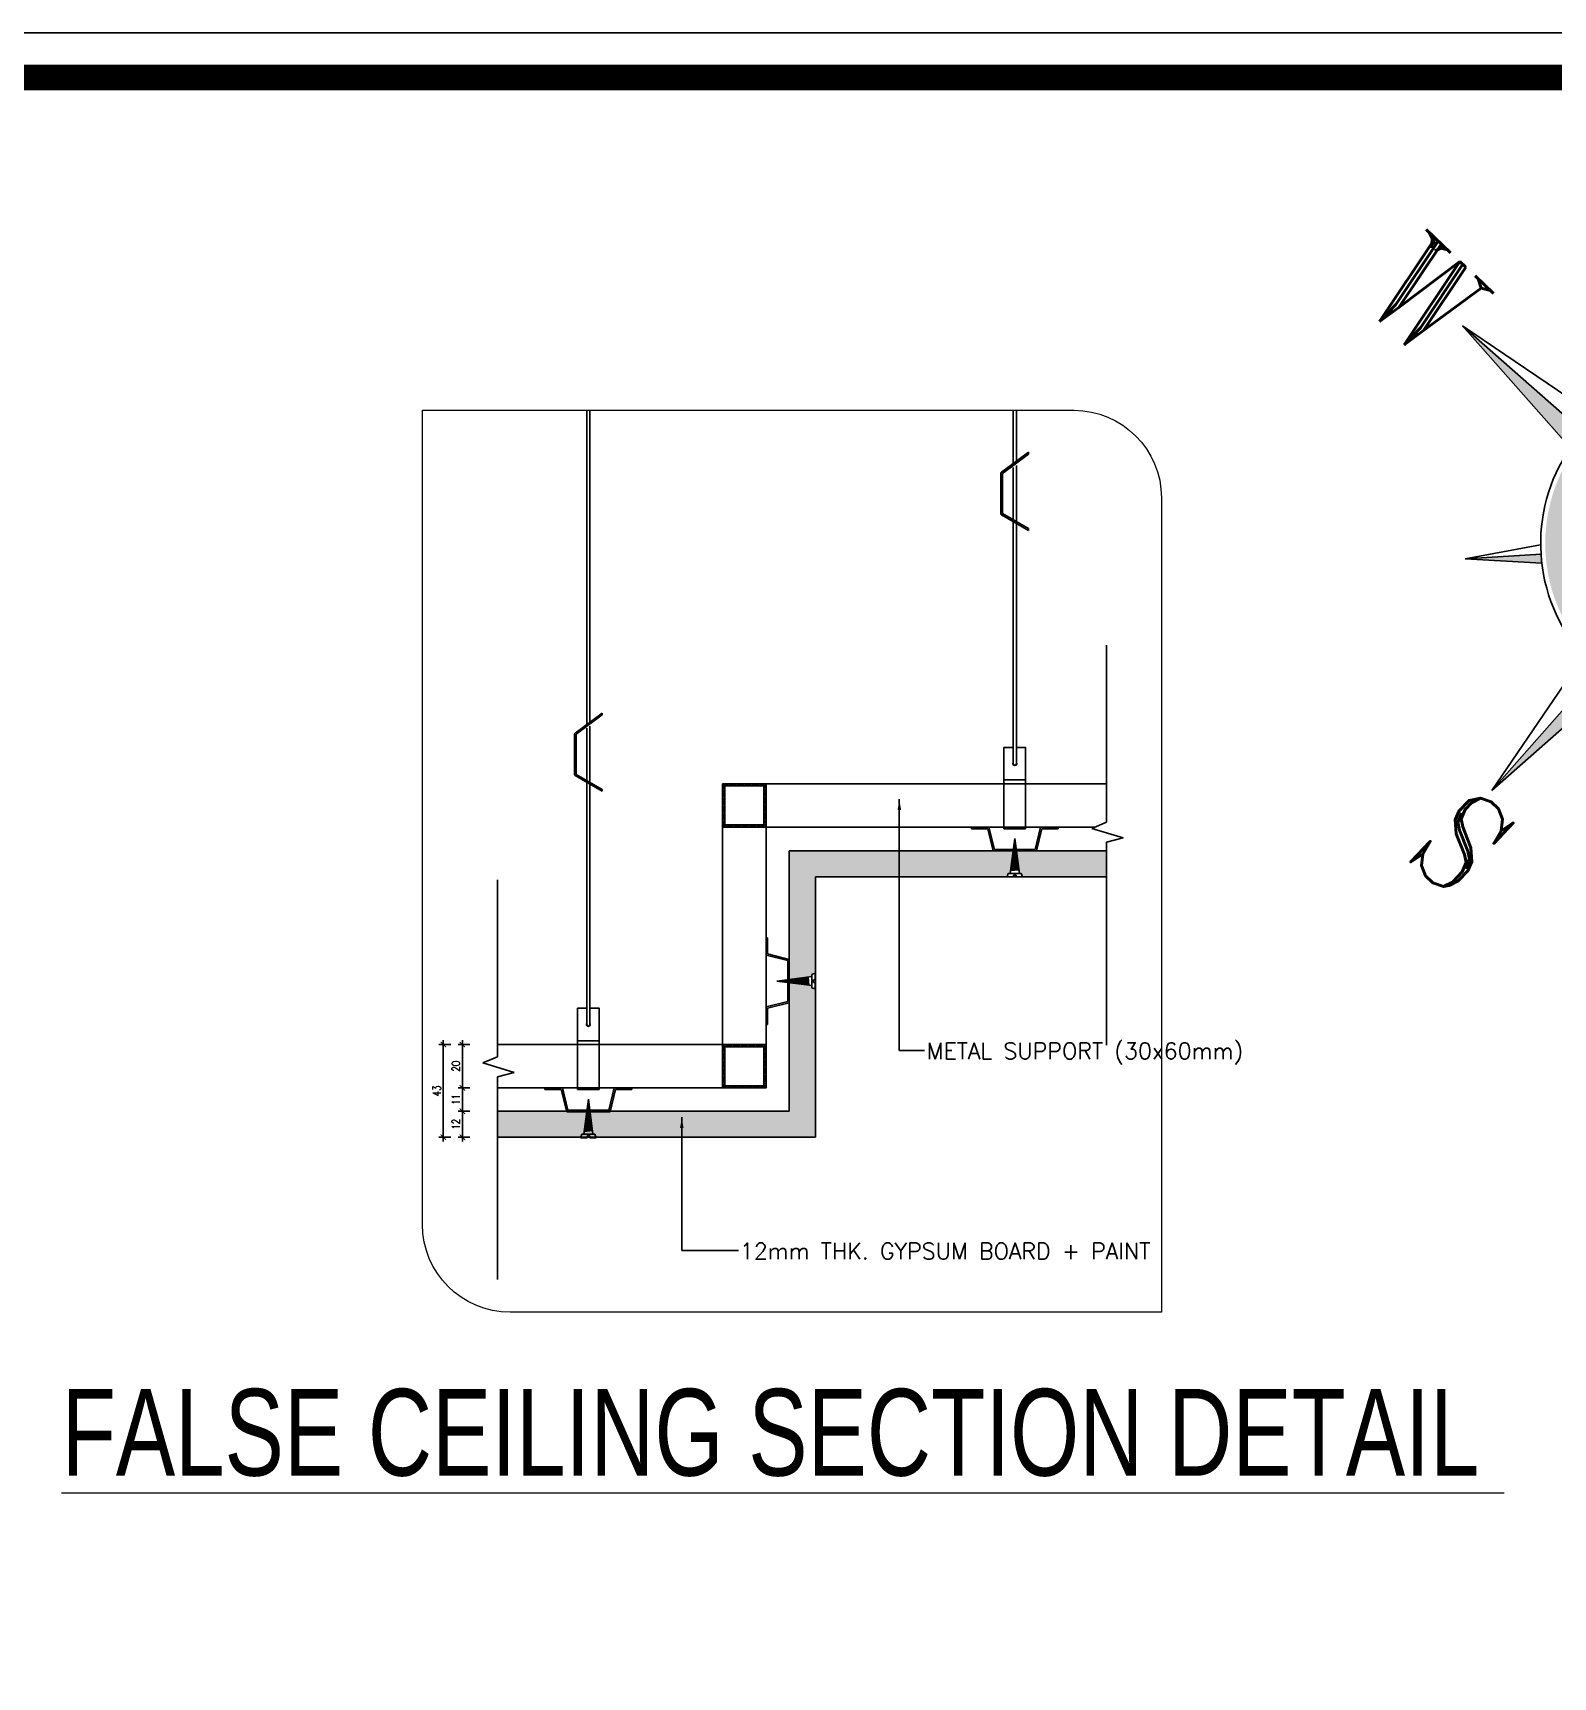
# Model space of a CAD drawing. Header units: centimetres. Extents: x 7997 to 116674, y 1017 to 13844.
# Drawn here: x 105976 to 106677, y 10014 to 10772 of the extents above; entities that cross this region are included whole.
import ezdxf
from ezdxf.enums import TextEntityAlignment as Align

# ---------------------------------------------------------------- set-up
doc = ezdxf.new("R2010")
doc.units = ezdxf.units.CM
doc.header["$LTSCALE"] = 200
doc.header["$PDMODE"] = 2
doc.linetypes.add('HIDDEN', pattern=[0.375, 0.25, -0.125])
for name, color, linetype in [("'DIM", 7, 'Continuous'), ('8', 8, 'Continuous'), ('DIM', 11, 'Continuous'), ('DIM DETAIL', 3, 'Continuous'), ('LOGO', 6, 'Continuous'), ('RC', 11, 'Continuous'), ('RC-INFO', 4, 'Continuous')]:
    doc.layers.add(name, color=color, linetype=linetype)
for name, color, linetype, lineweight in [('HA', 251, 'Continuous', 0), ('HAT', 8, 'Continuous', 9), ('HATCH', 8, 'Continuous', 5), ('TEXT', 6, 'Continuous', 18)]:
    doc.layers.add(name, color=color, linetype=linetype, lineweight=lineweight)
doc.styles.add('DIM', font='simplex.shx', dxfattribs={"width": 0.8})
doc.styles.add('ROMANT', font='romant.shx', dxfattribs={"width": 0.8, "height": 0.6})
doc.styles.add('style8', font='swisscl.ttf', dxfattribs={"width": 0.8})
doc.dimstyles.new('fdc2001', dxfattribs={"dimscale": 10, "dimtxt": 2, "dimasz": 2.5, "dimexe": 0.1, "dimexo": 0.2, "dimgap": 0.6, "dimtad": 2, "dimdec": 1, "dimdsep": 46, "dimtxsty": 'DIM', "dimblk": 'DOTSMALL', "dimcen": 0.05, "dimclrd": 8, "dimclre": 8, "dimclrt": 256, "dimadec": 0, "dimazin": 0, "dimtfac": 1, "dimtdec": 1, "dimtofl": 0, "dimtmove": 2, "dimatfit": 3, "dimfxl": 0, "dimtolj": 1, "dimtzin": 0, "dimarcsym": 0})

# ---------------------------------------------------------------- blocks, each defined once
blk = doc.blocks.new('screw')
at = {"color": 0}
for p, q in [((2.7, 16.4), (-0.1, -5.1)), ((3.4, 11.1), (2, 11.2)), ((3.5, 10.5), (2, 10.6)), ((3.3, 11.7), (2.1, 11.8)), ((3.2, 12.3), (2.2, 12.4)), ((3.1, 13.5), (2.3, 13.6)), ((3.2, 12.9), (2.3, 13)), ((3, 14.1), (2.4, 14.2)), ((2.7, 16.4), (5.5, -5.1)), ((4.8, 0.2), (0.6, 0.6)), ((4.9, -0.4), (0.6, 0)), ((4.7, 0.8), (0.7, 1.2)), ((4.7, 1.4), (0.8, 1.8)), ((4.6, 2), (0.9, 2.4)), ((4.4, 3.2), (1, 3.6)), ((4.5, 2.6), (1, 3)), ((4.3, 3.9), (1.1, 4.2)), ((4.3, 4.5), (1.2, 4.7)), ((4.1, 5.7), (1.3, 5.9)), ((4.2, 5.1), (1.3, 5.3)), ((4, 6.3), (1.4, 6.5)), ((3.9, 6.9), (1.5, 7.1)), ((3.8, 8.1), (1.6, 8.3)), ((3.9, 7.5), (1.6, 7.7)), ((3.7, 8.7), (1.7, 8.9)), ((3.6, 9.3), (1.8, 9.5)), ((3.6, 9.9), (1.9, 10.1)), ((-1.3, -5.1), (-2.1, -7.3)), ((1.9, -7.3), (-2.1, -7.3)), ((-1.3, -5.1), (6.8, -5.1)), ((5.3, -3.4), (0.2, -2.9)), ((5.1, -2.2), (0.3, -1.7)), ((5.2, -2.8), (0.3, -2.3)), ((5, -1.6), (0.4, -1.1)), ((5, -1), (0.5, -0.6)), ((1.9, -6.2), (1.9, -7.3)), ((3.5, -6.2), (1.9, -6.2)), ((3.5, -6.2), (3.5, -7.3)), ((7.5, -7.3), (3.5, -7.3)), ((6.8, -5.1), (7.5, -7.3))]:
    blk.add_line(p, q, dxfattribs=at)
blk = doc.blocks.new('_ArchTick')
at = {"color": 0, "linetype": 'ByBlock', "const_width": 0.15}
blk.add_lwpolyline([(-0.5, -0.5), (0.5, 0.5)], dxfattribs=at)
blk = doc.blocks.new('*D553')
at = {"layer": 'Defpoints', "color": 0, "transparency": 16777216}
for p in [(106174.27, 10274.79), (106181.79, 10274.79), (106181.79, 10262.79)]:
    blk.add_point(p, dxfattribs=at)
at = {"layer": 'DIM', "color": 8, "lineweight": -2, "transparency": 16777216}
for p, q in [((106174.27, 10260.79), (106174.27, 10276.79)), ((106177.77, 10274.79), (106172.27, 10274.79)), ((106177.77, 10262.79), (106172.27, 10262.79))]:
    blk.add_line(p, q, dxfattribs=at)
at = {"layer": 'DIM', "color": 8, "lineweight": -2, "transparency": 16777216, "xscale": 2.5, "yscale": 2.5, "zscale": 2.5}
for p, rotation in [((106174.27, 10274.79), 90), ((106174.27, 10262.79), 270)]:
    blk.add_blockref('_ArchTick', p, dxfattribs=dict(at, rotation=rotation))
at = {"layer": 'DIM', "transparency": 16777216, "insert": (106171.27, 10268.79), "char_height": 3.6, "attachment_point": 5, "rotation": 90, "style": 'DIM'}
blk.add_mtext('\\A1;12', dxfattribs=at)
blk = doc.blocks.new('*D554')
at = {"layer": 'Defpoints', "color": 0, "transparency": 16777216}
for p in [(106181.79, 10285.54), (106174.27, 10274.79), (106181.79, 10274.79)]:
    blk.add_point(p, dxfattribs=at)
at = {"layer": 'DIM', "color": 8, "lineweight": -2, "transparency": 16777216}
for p, q in [((106177.77, 10285.54), (106172.27, 10285.54)), ((106174.27, 10287.54), (106174.27, 10272.79)), ((106177.77, 10274.79), (106172.27, 10274.79))]:
    blk.add_line(p, q, dxfattribs=at)
at = {"layer": 'DIM', "color": 8, "lineweight": -2, "transparency": 16777216, "xscale": 2.5, "yscale": 2.5, "zscale": 2.5}
for p, rotation in [((106174.27, 10285.54), 90), ((106174.27, 10274.79), 270)]:
    blk.add_blockref('_ArchTick', p, dxfattribs=dict(at, rotation=rotation))
at = {"layer": 'DIM', "transparency": 16777216, "insert": (106171.27, 10280.17), "char_height": 3.6, "attachment_point": 5, "rotation": 90, "style": 'DIM'}
blk.add_mtext('\\A1;11', dxfattribs=at)
blk = doc.blocks.new('*D555')
at = {"layer": 'Defpoints', "color": 0, "transparency": 16777216}
for p in [(106174.27, 10305.54), (106181.79, 10305.54), (106181.79, 10285.54)]:
    blk.add_point(p, dxfattribs=at)
at = {"layer": 'DIM', "color": 8, "lineweight": -2, "transparency": 16777216}
for p, q in [((106177.77, 10305.54), (106172.27, 10305.54)), ((106174.27, 10283.54), (106174.27, 10307.54)), ((106177.77, 10285.54), (106172.27, 10285.54))]:
    blk.add_line(p, q, dxfattribs=at)
at = {"layer": 'DIM', "color": 8, "lineweight": -2, "transparency": 16777216, "xscale": 2.5, "yscale": 2.5, "zscale": 2.5}
for p, rotation in [((106174.27, 10305.54), 90), ((106174.27, 10285.54), 270)]:
    blk.add_blockref('_ArchTick', p, dxfattribs=dict(at, rotation=rotation))
at = {"layer": 'DIM', "transparency": 16777216, "insert": (106171.27, 10295.54), "char_height": 3.6, "attachment_point": 5, "rotation": 90, "style": 'DIM'}
blk.add_mtext('\\A1;20', dxfattribs=at)
blk = doc.blocks.new('*D556')
at = {"layer": 'Defpoints', "color": 0, "transparency": 16777216}
for p in [(106181.79, 10305.54), (106165.47, 10262.79), (106181.79, 10262.79)]:
    blk.add_point(p, dxfattribs=at)
at = {"layer": 'DIM', "color": 8, "lineweight": -2, "transparency": 16777216}
for p, q in [((106168.97, 10305.54), (106163.47, 10305.54)), ((106165.47, 10307.54), (106165.47, 10260.79)), ((106168.97, 10262.79), (106163.47, 10262.79))]:
    blk.add_line(p, q, dxfattribs=at)
at = {"layer": 'DIM', "color": 8, "lineweight": -2, "transparency": 16777216, "xscale": 2.5, "yscale": 2.5, "zscale": 2.5}
for p, rotation in [((106165.47, 10305.54), 90), ((106165.47, 10262.79), 270)]:
    blk.add_blockref('_ArchTick', p, dxfattribs=dict(at, rotation=rotation))
at = {"layer": 'DIM', "transparency": 16777216, "insert": (106162.47, 10284.17), "char_height": 3.6, "attachment_point": 5, "rotation": 90, "style": 'DIM'}
blk.add_mtext('\\A1;43', dxfattribs=at)
blk = doc.blocks.new('*X5')
at = {"color": 0}
for p, q in [((24058.5625, 3111.5), (24058.5625, 3111.5)), ((24114.125, 3111.5), (24114.125, 3111.5)), ((24169.6875, 3111.5), (24169.6875, 3111.5)), ((24225.25, 3111.5), (24225.25, 3111.5)), ((24280.8125, 3111.5), (24280.8125, 3111.5)), ((24336.375, 3111.5), (24336.375, 3111.5)), ((24030.78125, 3055.9375), (24030.78125, 3055.9375)), ((24058.5625, 3000.375), (24058.5625, 3000.375)), ((24086.34375, 3055.9375), (24086.34375, 3055.9375)), ((24114.125, 3000.375), (24114.125, 3000.375)), ((24141.90625, 3055.9375), (24141.90625, 3055.9375)), ((24169.6875, 3000.375), (24169.6875, 3000.375)), ((24197.46875, 3055.9375), (24197.46875, 3055.9375)), ((24225.25, 3000.375), (24225.25, 3000.375)), ((24253.03125, 3055.9375), (24253.03125, 3055.9375)), ((24308.59375, 3055.9375), (24308.59375, 3055.9375)), ((24086.34375, 2944.8125), (24086.34375, 2944.8125)), ((24141.90625, 2944.8125), (24141.90625, 2944.8125)), ((24197.46875, 2944.8125), (24197.46875, 2944.8125)), ((24169.6875, 2889.25), (24169.6875, 2889.25)), ((24419.71875, 2833.6875), (24419.71875, 2833.6875)), ((24475.28125, 2833.6875), (24475.28125, 2833.6875)), ((24503.0625, 2889.25), (24503.0625, 2889.25)), ((24530.84375, 2833.6875), (24530.84375, 2833.6875)), ((24308.59375, 2722.5625), (24308.59375, 2722.5625)), ((24364.15625, 2722.5625), (24364.15625, 2722.5625)), ((24391.9375, 2778.125), (24391.9375, 2778.125)), ((24419.71875, 2722.5625), (24419.71875, 2722.5625)), ((24447.5, 2778.125), (24447.5, 2778.125)), ((24475.28125, 2722.5625), (24475.28125, 2722.5625)), ((24503.0625, 2778.125), (24503.0625, 2778.125)), ((24530.84375, 2722.5625), (24530.84375, 2722.5625)), ((24558.625, 2778.125), (24558.625, 2778.125)), ((24391.9375, 2667), (24391.9375, 2667)), ((24447.5, 2667), (24447.5, 2667)), ((24475.28125, 2611.4375), (24475.28125, 2611.4375)), ((24503.0625, 2667), (24503.0625, 2667)), ((24530.84375, 2611.4375), (24530.84375, 2611.4375)), ((24558.625, 2667), (24558.625, 2667)), ((24586.40625, 2611.4375), (24586.40625, 2611.4375))]:
    blk.add_line(p, q, dxfattribs=at)
blk = doc.blocks.new('*X2')
at = {"color": 0}
for p, q in [((24391.9375, 4000.5), (24391.9375, 4000.5)), ((24447.5, 4000.5), (24447.5, 4000.5)), ((24503.0625, 4000.5), (24503.0625, 4000.5)), ((24530.84375, 4056.0625), (24530.84375, 4056.0625)), ((24558.625, 4000.5), (24558.625, 4000.5)), ((24586.40625, 4056.0625), (24586.40625, 4056.0625)), ((24308.59375, 3944.9375), (24308.59375, 3944.9375)), ((24364.15625, 3944.9375), (24364.15625, 3944.9375)), ((24419.71875, 3944.9375), (24419.71875, 3944.9375)), ((24475.28125, 3944.9375), (24475.28125, 3944.9375)), ((24530.84375, 3944.9375), (24530.84375, 3944.9375)), ((24336.375, 3889.375), (24336.375, 3889.375)), ((24391.9375, 3889.375), (24391.9375, 3889.375)), ((24419.71875, 3833.8125), (24419.71875, 3833.8125)), ((24447.5, 3889.375), (24447.5, 3889.375)), ((24475.28125, 3833.8125), (24475.28125, 3833.8125)), ((24503.0625, 3889.375), (24503.0625, 3889.375)), ((24530.84375, 3833.8125), (24530.84375, 3833.8125)), ((24558.625, 3889.375), (24558.625, 3889.375)), ((24141.90625, 3722.6875), (24141.90625, 3722.6875)), ((24169.6875, 3778.25), (24169.6875, 3778.25)), ((24197.46875, 3722.6875), (24197.46875, 3722.6875)), ((24503.0625, 3778.25), (24503.0625, 3778.25)), ((24558.625, 3778.25), (24558.625, 3778.25)), ((24086.34375, 3611.5625), (24086.34375, 3611.5625)), ((24114.125, 3667.125), (24114.125, 3667.125)), ((24141.90625, 3611.5625), (24141.90625, 3611.5625)), ((24169.6875, 3667.125), (24169.6875, 3667.125)), ((24197.46875, 3611.5625), (24197.46875, 3611.5625)), ((24225.25, 3667.125), (24225.25, 3667.125)), ((24253.03125, 3611.5625), (24253.03125, 3611.5625)), ((24030.78125, 3500.4375), (24030.78125, 3500.4375)), ((24058.5625, 3556), (24058.5625, 3556)), ((24086.34375, 3500.4375), (24086.34375, 3500.4375)), ((24114.125, 3556), (24114.125, 3556)), ((24141.90625, 3500.4375), (24141.90625, 3500.4375)), ((24169.6875, 3556), (24169.6875, 3556)), ((24225.25, 3556), (24225.25, 3556)), ((24280.8125, 3556), (24280.8125, 3556)), ((24336.375, 3556), (24336.375, 3556))]:
    blk.add_line(p, q, dxfattribs=at)
blk = doc.blocks.new('*X4')
at = {"color": 0}
for p, q in [((25169.8125, 3111.5), (25169.8125, 3111.5)), ((25225.375, 3111.5), (25225.375, 3111.5)), ((25280.9375, 3111.5), (25280.9375, 3111.5)), ((25336.5, 3111.5), (25336.5, 3111.5)), ((25392.0625, 3111.5), (25392.0625, 3111.5)), ((25447.625, 3111.5), (25447.625, 3111.5)), ((25197.59375, 3055.9375), (25197.59375, 3055.9375)), ((25253.15625, 3055.9375), (25253.15625, 3055.9375)), ((25280.9375, 3000.375), (25280.9375, 3000.375)), ((25308.71875, 3055.9375), (25308.71875, 3055.9375)), ((25336.5, 3000.375), (25336.5, 3000.375)), ((25364.28125, 3055.9375), (25364.28125, 3055.9375)), ((25392.0625, 3000.375), (25392.0625, 3000.375)), ((25419.84375, 3055.9375), (25419.84375, 3055.9375)), ((25447.625, 3000.375), (25447.625, 3000.375)), ((25475.40625, 3055.9375), (25475.40625, 3055.9375)), ((25308.71875, 2944.8125), (25308.71875, 2944.8125)), ((25364.28125, 2944.8125), (25364.28125, 2944.8125)), ((25419.84375, 2944.8125), (25419.84375, 2944.8125)), ((24975.34375, 2833.6875), (24975.34375, 2833.6875)), ((25003.125, 2889.25), (25003.125, 2889.25)), ((25030.90625, 2833.6875), (25030.90625, 2833.6875)), ((25086.46875, 2833.6875), (25086.46875, 2833.6875)), ((25336.5, 2889.25), (25336.5, 2889.25)), ((25392.0625, 2889.25), (25392.0625, 2889.25)), ((24947.5625, 2778.125), (24947.5625, 2778.125)), ((24975.34375, 2722.5625), (24975.34375, 2722.5625)), ((25003.125, 2778.125), (25003.125, 2778.125)), ((25030.90625, 2722.5625), (25030.90625, 2722.5625)), ((25058.6875, 2778.125), (25058.6875, 2778.125)), ((25086.46875, 2722.5625), (25086.46875, 2722.5625)), ((25114.25, 2778.125), (25114.25, 2778.125)), ((25142.03125, 2722.5625), (25142.03125, 2722.5625)), ((25197.59375, 2722.5625), (25197.59375, 2722.5625)), ((24919.78125, 2611.4375), (24919.78125, 2611.4375)), ((24947.5625, 2667), (24947.5625, 2667)), ((24975.34375, 2611.4375), (24975.34375, 2611.4375)), ((25003.125, 2667), (25003.125, 2667)), ((25030.90625, 2611.4375), (25030.90625, 2611.4375)), ((25058.6875, 2667), (25058.6875, 2667)), ((25114.25, 2667), (25114.25, 2667))]:
    blk.add_line(p, q, dxfattribs=at)
blk = doc.blocks.new('*X3')
at = {"color": 0}
for p, q in [((24919.78125, 4056.0625), (24919.78125, 4056.0625)), ((24947.5625, 4000.5), (24947.5625, 4000.5)), ((24975.34375, 4056.0625), (24975.34375, 4056.0625)), ((25003.125, 4000.5), (25003.125, 4000.5)), ((25058.6875, 4000.5), (25058.6875, 4000.5)), ((25114.25, 4000.5), (25114.25, 4000.5)), ((24975.34375, 3944.9375), (24975.34375, 3944.9375)), ((25030.90625, 3944.9375), (25030.90625, 3944.9375)), ((25086.46875, 3944.9375), (25086.46875, 3944.9375)), ((25142.03125, 3944.9375), (25142.03125, 3944.9375)), ((25197.59375, 3944.9375), (25197.59375, 3944.9375)), ((24947.5625, 3889.375), (24947.5625, 3889.375)), ((24975.34375, 3833.8125), (24975.34375, 3833.8125)), ((25003.125, 3889.375), (25003.125, 3889.375)), ((25030.90625, 3833.8125), (25030.90625, 3833.8125)), ((25058.6875, 3889.375), (25058.6875, 3889.375)), ((25086.46875, 3833.8125), (25086.46875, 3833.8125)), ((25114.25, 3889.375), (25114.25, 3889.375)), ((25169.8125, 3889.375), (25169.8125, 3889.375)), ((25003.125, 3778.25), (25003.125, 3778.25)), ((25308.71875, 3722.6875), (25308.71875, 3722.6875)), ((25336.5, 3778.25), (25336.5, 3778.25)), ((25364.28125, 3722.6875), (25364.28125, 3722.6875)), ((25253.15625, 3611.5625), (25253.15625, 3611.5625)), ((25280.9375, 3667.125), (25280.9375, 3667.125)), ((25308.71875, 3611.5625), (25308.71875, 3611.5625)), ((25336.5, 3667.125), (25336.5, 3667.125)), ((25364.28125, 3611.5625), (25364.28125, 3611.5625)), ((25392.0625, 3667.125), (25392.0625, 3667.125)), ((25419.84375, 3611.5625), (25419.84375, 3611.5625)), ((25447.625, 3667.125), (25447.625, 3667.125)), ((25169.8125, 3556), (25169.8125, 3556)), ((25225.375, 3556), (25225.375, 3556)), ((25280.9375, 3556), (25280.9375, 3556)), ((25336.5, 3556), (25336.5, 3556)), ((25364.28125, 3500.4375), (25364.28125, 3500.4375)), ((25392.0625, 3556), (25392.0625, 3556)), ((25419.84375, 3500.4375), (25419.84375, 3500.4375)), ((25447.625, 3556), (25447.625, 3556)), ((25475.40625, 3500.4375), (25475.40625, 3500.4375))]:
    blk.add_line(p, q, dxfattribs=at)
blk = doc.blocks.new('NORTH')
at = {"layer": 'LOGO', "color": 122}
for p, q in [((-96.8, -182.6), (96.8, 182.6)), ((-45.1, 146.9), (-31.1, 101.3)), ((-182.6, 96.8), (182.6, -96.8)), ((-23.5, 76.5), (23.5, -76.5)), ((101.3, 31.1), (146.9, 45.1)), ((-76.5, -23.5), (76.5, 23.5)), ((-146.9, -45.1), (-101.3, -31.1)), ((31.1, -101.3), (45.1, -146.9))]:
    blk.add_line(p, q, dxfattribs=at)
at = {"layer": 'LOGO', "color": 3}
for p, q in [((96.8, 182.6), (-9.6, 31.2)), ((96.8, 182.6), (31.2, 9.6)), ((-45.1, 146.9), (-36.6, 99.5)), ((-45.1, 146.9), (-25.5, 102.9)), ((-182.6, 96.8), (-9.6, 31.2)), ((-182.6, 96.8), (-31.2, -9.6)), ((-32, 73.3), (-25.5, 37.2)), ((-14.7, 78.6), (0.3, 45.1)), ((146.9, 45.1), (99.5, 36.6)), ((146.9, 45.1), (102.9, 25.5)), ((73.3, 32), (37.2, 25.5)), ((78.6, 14.7), (45.1, -0.3)), ((-78.6, -14.7), (-45.1, 0.3)), ((182.6, -96.8), (31.2, 9.6)), ((-96.8, -182.6), (-31.2, -9.6)), ((-146.9, -45.1), (-102.9, -25.5)), ((-73.3, -32), (-37.2, -25.5)), ((-146.9, -45.1), (-99.5, -36.6)), ((-96.8, -182.6), (9.6, -31.2)), ((182.6, -96.8), (9.6, -31.2)), ((32, -73.3), (25.5, -37.2)), ((14.7, -78.6), (-0.3, -45.1)), ((45.1, -146.9), (25.5, -102.9)), ((45.1, -146.9), (36.6, -99.5))]:
    blk.add_line(p, q, dxfattribs=at)
at = {"layer": 'LOGO'}
for radius, start, end in [(106, 68.9625, 145.1631), (106, 338.9625, 55.1631), (80, 73.681, 140.4446), (80, 343.681, 50.4446), (106, 158.9625, 235.1631), (80, 163.681, 230.4446), (80, 253.681, 320.4446), (106, 248.9625, 325.1631)]:
    blk.add_arc((0, 0), radius, start, end, dxfattribs=at)
at = {"layer": 'LOGO', "color": 122}
for start, end in [(117.849, 134.2941), (79.8316, 96.2766), (27.849, 44.2941), (169.8316, 186.2766), (349.8316, 6.2766), (207.849, 224.2941), (297.849, 314.2941), (259.8316, 276.2766)]:
    blk.add_arc((0, 0), 61.1, start, end, dxfattribs=at)
at = {"layer": 'LOGO', "color": 1}
for points in [[(96.8, 182.6), (-9.6, 31.2), (0, 0)], [(-45.1, 146.9), (-36.6, 99.5), (-31.1, 101.3)], [(-182.6, 96.8), (-31.2, -9.6), (0, 0)], [(-32, 73.3), (-25.5, 37.2), (-23.5, 76.5), (-9.6, 31.2)], [(146.9, 45.1), (99.5, 36.6), (101.3, 31.1)], [(73.3, 32), (37.2, 25.5), (76.5, 23.5), (31.2, 9.6)], [(182.6, -96.8), (31.2, 9.6), (0, 0)], [(-96.8, -182.6), (9.6, -31.2), (0, 0)], [(-73.3, -32), (-37.2, -25.5), (-76.5, -23.5), (-31.2, -9.6)], [(-146.9, -45.1), (-99.5, -36.6), (-101.3, -31.1)], [(32, -73.3), (25.5, -37.2), (23.5, -76.5), (9.6, -31.2)], [(45.1, -146.9), (36.6, -99.5), (31.1, -101.3)]]:
    blk.add_solid(points, dxfattribs=at)
at = {"layer": 'LOGO', "color": 253}
for points in [[(-38, 73.6), (-48.6, 91), (-33.6, 75.7), (-43.4, 93.6)], [(-33.6, 75.7), (-43.4, 93.6), (-29.2, 77.5), (-36.4, 96.5)], [(-29.2, 77.5), (-36.4, 96.5), (-23.5, 79.4), (-30.3, 98.6)], [(-23.5, 79.4), (-30.3, 98.6), (-19.8, 80.4), (-25.7, 99.9)], [(-19.8, 80.4), (-25.7, 99.9), (-14.8, 81.5), (-19.1, 101.4)], [(-14.8, 81.5), (-19.1, 101.4), (-10.8, 82.1), (-12.1, 102.4)], [(-10.8, 82.1), (-12.1, 102.4), (-5.5, 82.7), (-8.4, 102.8)], [(-5.5, 82.7), (-8.4, 102.8), (-1.5, 82.8), (-3.8, 103.1)], [(-1.5, 82.8), (-3.8, 103.1), (3.7, 82.8), (2.5, 103.1)], [(3.7, 82.8), (2.5, 103.1), (8.6, 82.4), (7.8, 102.9)], [(8.6, 82.4), (7.8, 102.9), (13.3, 81.8), (13.2, 102.3)], [(13.3, 81.8), (13.2, 102.3), (18.3, 80.8), (20.6, 101.1)], [(18.3, 80.8), (20.6, 101.1), (22.1, 79.8), (26.9, 99.6)], [(22.1, 79.8), (26.9, 99.6), (24.2, 79.2), (36.4, 96.5)], [(-51.4, 64.9), (-63.8, 81.1), (-47.3, 68), (-57.2, 85.9)], [(-47.3, 68), (-57.2, 85.9), (-42.7, 71), (-52.6, 88.8)], [(-42.7, 71), (-52.6, 88.8), (-38, 73.6), (-48.6, 91)], [(52, 64.5), (59.5, 84.3), (54.8, 62.2), (64.9, 80.2)], [(-59.2, 58), (-76.4, 69.3), (-56.1, 60.9), (-73.1, 72.8)], [(-56.1, 60.9), (-73.1, 72.8), (-53.2, 63.5), (-69.2, 76.5)], [(-53.2, 63.5), (-69.2, 76.5), (-51.4, 64.9), (-63.8, 81.1)], [(54.8, 62.2), (64.9, 80.2), (58, 59.2), (69.3, 76.4)], [(58, 59.2), (69.3, 76.4), (60.9, 56.1), (72.8, 73.1)], [(60.9, 56.1), (72.8, 73.1), (63.5, 53.2), (76.5, 69.2)], [(-64.5, 52), (-84.3, 59.5), (-62.2, 54.8), (-80.2, 64.9)], [(-62.2, 54.8), (-80.2, 64.9), (-59.2, 58), (-76.4, 69.3)], [(63.5, 53.2), (76.5, 69.2), (64.9, 51.4), (81.1, 63.8)], [(64.9, 51.4), (81.1, 63.8), (68, 47.3), (85.9, 57.2)], [(68, 47.3), (85.9, 57.2), (71, 42.7), (88.8, 52.6)], [(71, 42.7), (88.8, 52.6), (73.6, 38), (91, 48.6)], [(73.6, 38), (91, 48.6), (75.7, 33.6), (93.6, 43.4)], [(75.7, 33.6), (93.6, 43.4), (77.5, 29.2), (96.5, 36.4)], [(-79.8, 22.1), (-99.6, 26.9), (-79.2, 24.2), (-96.5, 36.4)], [(77.5, 29.2), (96.5, 36.4), (79.4, 23.5), (98.6, 30.3)], [(-80.8, 18.3), (-101.1, 20.6), (-79.8, 22.1), (-99.6, 26.9)], [(79.4, 23.5), (98.6, 30.3), (80.4, 19.8), (99.9, 25.7)], [(80.4, 19.8), (99.9, 25.7), (81.5, 14.8), (101.4, 19.1)], [(-82.4, 8.6), (-102.9, 7.8), (-81.8, 13.3), (-102.3, 13.2)], [(-81.8, 13.3), (-102.3, 13.2), (-80.8, 18.3), (-101.1, 20.6)], [(81.5, 14.8), (101.4, 19.1), (82.1, 10.8), (102.4, 12.1)], [(82.1, 10.8), (102.4, 12.1), (82.7, 5.5), (102.8, 8.4)], [(-82.8, 3.7), (-103.1, 2.5), (-82.4, 8.6), (-102.9, 7.8)], [(-82.8, -1.5), (-103.1, -3.8), (-82.8, 3.7), (-103.1, 2.5)], [(82.7, 5.5), (102.8, 8.4), (82.8, 1.5), (103.1, 3.8)], [(82.8, 1.5), (103.1, 3.8), (82.8, -3.7), (103.1, -2.5)], [(-82.7, -5.5), (-102.8, -8.4), (-82.8, -1.5), (-103.1, -3.8)], [(-82.1, -10.8), (-102.4, -12.1), (-82.7, -5.5), (-102.8, -8.4)], [(82.4, -8.6), (102.9, -7.8), (81.8, -13.3), (102.3, -13.2)], [(82.8, -3.7), (103.1, -2.5), (82.4, -8.6), (102.9, -7.8)], [(-81.5, -14.8), (-101.4, -19.1), (-82.1, -10.8), (-102.4, -12.1)], [(-80.4, -19.8), (-99.9, -25.7), (-81.5, -14.8), (-101.4, -19.1)], [(-79.4, -23.5), (-98.6, -30.3), (-80.4, -19.8), (-99.9, -25.7)], [(80.8, -18.3), (101.1, -20.6), (79.8, -22.1), (99.6, -26.9)], [(81.8, -13.3), (102.3, -13.2), (80.8, -18.3), (101.1, -20.6)], [(-77.5, -29.2), (-96.5, -36.4), (-79.4, -23.5), (-98.6, -30.3)], [(-75.7, -33.6), (-93.6, -43.4), (-77.5, -29.2), (-96.5, -36.4)], [(79.8, -22.1), (99.6, -26.9), (79.2, -24.2), (96.5, -36.4)], [(-73.6, -38), (-91, -48.6), (-75.7, -33.6), (-93.6, -43.4)], [(-71, -42.7), (-88.8, -52.6), (-73.6, -38), (-91, -48.6)], [(-68, -47.3), (-85.9, -57.2), (-71, -42.7), (-88.8, -52.6)], [(-64.9, -51.4), (-81.1, -63.8), (-68, -47.3), (-85.9, -57.2)], [(-63.5, -53.2), (-76.5, -69.2), (-64.9, -51.4), (-81.1, -63.8)], [(-60.9, -56.1), (-72.8, -73.1), (-63.5, -53.2), (-76.5, -69.2)], [(-58, -59.2), (-69.3, -76.4), (-60.9, -56.1), (-72.8, -73.1)], [(-54.8, -62.2), (-64.9, -80.2), (-58, -59.2), (-69.3, -76.4)], [(56.1, -60.9), (73.1, -72.8), (53.2, -63.5), (69.2, -76.5)], [(59.2, -58), (76.4, -69.3), (56.1, -60.9), (73.1, -72.8)], [(62.2, -54.8), (80.2, -64.9), (59.2, -58), (76.4, -69.3)], [(64.5, -52), (84.3, -59.5), (62.2, -54.8), (80.2, -64.9)], [(-52, -64.5), (-59.5, -84.3), (-54.8, -62.2), (-64.9, -80.2)], [(42.7, -71), (52.6, -88.8), (38, -73.6), (48.6, -91)], [(47.3, -68), (57.2, -85.9), (42.7, -71), (52.6, -88.8)], [(51.4, -64.9), (63.8, -81.1), (47.3, -68), (57.2, -85.9)], [(53.2, -63.5), (69.2, -76.5), (51.4, -64.9), (63.8, -81.1)], [(-22.1, -79.8), (-26.9, -99.6), (-24.2, -79.2), (-36.4, -96.5)], [(-18.3, -80.8), (-20.6, -101.1), (-22.1, -79.8), (-26.9, -99.6)], [(-13.3, -81.8), (-13.2, -102.3), (-18.3, -80.8), (-20.6, -101.1)], [(-8.6, -82.4), (-7.8, -102.9), (-13.3, -81.8), (-13.2, -102.3)], [(-3.7, -82.8), (-2.5, -103.1), (-8.6, -82.4), (-7.8, -102.9)], [(10.8, -82.1), (12.1, -102.4), (5.5, -82.7), (8.4, -102.8)], [(14.8, -81.5), (19.1, -101.4), (10.8, -82.1), (12.1, -102.4)], [(19.8, -80.4), (25.7, -99.9), (14.8, -81.5), (19.1, -101.4)], [(23.5, -79.4), (30.3, -98.6), (19.8, -80.4), (25.7, -99.9)], [(29.2, -77.5), (36.4, -96.5), (23.5, -79.4), (30.3, -98.6)], [(33.6, -75.7), (43.4, -93.6), (29.2, -77.5), (36.4, -96.5)], [(38, -73.6), (48.6, -91), (33.6, -75.7), (43.4, -93.6)], [(1.5, -82.8), (3.8, -103.1), (-3.7, -82.8), (-2.5, -103.1)], [(5.5, -82.7), (8.4, -102.8), (1.5, -82.8), (3.8, -103.1)]]:
    blk.add_solid(points, dxfattribs=at)
at = {"layer": 'LOGO', "color": 1, "xscale": 0.1033598917980053, "yscale": 0.1033598917980053, "zscale": 0.1033598917980053, "rotation": 332.0628244184375}
for name in ['*X2', '*X3', '*X5', '*X4']:
    blk.add_blockref(name, (-2421.4, 895), dxfattribs=at)
at = {"layer": 'TEXT', "style": 'ROMANT'}
for s, p in [('N', (66.9, 199.9)), ('W', (-252.2, 97.9)), ('E', (154.8, -118.6))]:
    blk.add_text(s, height=62, rotation=330, dxfattribs=at).set_placement(p)
at = {"layer": 'TEXT', "insert": (-110.4, -181.1), "char_height": 62.016, "width": 1180.037, "attachment_point": 1, "rotation": 330, "style": 'ROMANT'}
blk.add_mtext('{\\Fromant.shx|c0;S}', dxfattribs=at)
blk = doc.blocks.new('08-TITLE SHEET-selattin', base_point=(45714.8, -203081.4))
at = {"color": 0}
blk.add_lwpolyline([(51244.8, -203081.4), (45714.8, -203081.4), (45714.8, -206921.4), (51244.8, -206921.4)], close=True, dxfattribs=at)
at = {"color": 0, "linetype": 'ByBlock', "const_width": 17}
blk.add_lwpolyline([(45744.3, -206891.9), (51215.3, -206891.9), (51215.3, -203110.8), (45744.3, -203110.8)], close=True, dxfattribs=at)
at = {"layer": 'HA', "ltscale": 1.2}
blk.add_lwpolyline([(45714.8, -203081.4), (51244.8, -203081.4), (51244.8, -206921.4), (45714.8, -206921.4)], close=True, dxfattribs=at)

msp = doc.modelspace()

# ---------------------------------------------------------------- hatches: boundary and pattern name
at = {"layer": '8'}
h = msp.add_hatch(dxfattribs=at)
h.set_pattern_fill('ANSI31', color=256, scale=5, style=0)
h.set_pattern_definition([(45, (96751.1777, 11713.50655), (-0.44194174, 0.44194174), [])])
h.paths.add_polyline_path([(106294.3002, 10425.7921), (106294.3002, 10405.7921), (106314.3002, 10405.7921), (106314.3002, 10425.7921)])
h.paths.add_polyline_path([(106313.3002, 10424.7921), (106313.3002, 10406.7921), (106295.3002, 10406.7921), (106295.3002, 10424.7921)], flags=16)
h = msp.add_hatch(dxfattribs=at)
h.set_pattern_fill('ANSI31', color=256, scale=5, style=0)
h.set_pattern_definition([(45, (96751.1777, 11593.25655), (-0.44194174, 0.44194174), [])])
h.paths.add_polyline_path([(106294.3002, 10305.5421), (106294.3002, 10285.5421), (106314.3002, 10285.5421), (106314.3002, 10305.5421)])
h.paths.add_polyline_path([(106313.3002, 10304.5421), (106313.3002, 10286.5421), (106295.3002, 10286.5421), (106295.3002, 10304.5421)], flags=16)
at = {"layer": 'HATCH'}
h = msp.add_hatch(dxfattribs=at)
h.set_pattern_fill('AR-SAND', color=256, scale=2, style=0)
h.set_pattern_definition([(37.5, (74011.0012, 8605.6905), (-0.12598672, 3.85364754), [0, -3.04, 0, -3.4, 0, -3.25]), (7.5, (74011.001, 8605.6905), (3.5395534, 5.6442921), [0, -1.64, 0, -2.74, 0, -1.05]), (327.5, (74008.5412, 8605.6905), (6.22828372, 0.0113181), [0, -1, 0, -3.6, 0, -4.7]), (317.5, (74008.541, 8605.6905), (6.0122532, 1.7553511), [0, -0.5, 0, -2.36, 0, -2.7])])
h.paths.add_polyline_path([(106337.0502, 10382.7921), (106425.4846, 10382.7921), (106426.0117, 10384.4355), (106426.9491, 10384.4355), (106428.2936, 10394.7921), (106419.0502, 10394.7921), (106325.0502, 10394.7921), (106325.0502, 10335.5487), (106335.4068, 10336.8933), (106335.4068, 10337.8306), (106337.0502, 10338.3577)])
h.paths.add_polyline_path([(106190.4255, 10274.7921), (106190.4255, 10262.7921), (106337.0502, 10262.7921), (106337.0502, 10331.2265), (106335.4068, 10331.7536), (106335.4068, 10332.691), (106325.0502, 10334.0355), (106325.0502, 10274.7921)])
h.paths.add_polyline_path([(106471.3579, 10382.7921), (106471.3579, 10394.7921), (106429.8068, 10394.7921), (106431.1513, 10384.4355), (106432.0887, 10384.4355), (106432.6158, 10382.7921)])

# ---------------------------------------------------------------- linework, layer by layer
at = {"layer": "'DIM", "color": 8, "linetype": 'Continuous'}
for p, q in [((106231.6129, 10598.0104), (106231.6129, 10452.3008)), ((106233.1129, 10598.0104), (106233.1129, 10453.1668)), ((106428.3002, 10598.0104), (106428.3002, 10572.5508)), ((106429.8002, 10598.0104), (106429.8002, 10573.4168)), ((106422.9253, 10569.4476), (106435.3912, 10578.6448)), ((106435.3912, 10578.6448), (106435.3912, 10577.7788)), ((106423.4253, 10568.8703), (106435.3912, 10577.7788)), ((106428.3002, 10571.6848), (106428.3002, 10547.5558)), ((106429.8002, 10572.5508), (106429.8002, 10546.6898)), ((106422.6753, 10550.2259), (106422.6753, 10569.0146)), ((106423.4253, 10550.3703), (106423.4253, 10568.8703)), ((106422.9253, 10549.7929), (106435.3912, 10542.5958)), ((106423.4253, 10550.3703), (106435.3912, 10543.4618)), ((106428.3002, 10546.6898), (106428.3002, 10435.0421)), ((106429.8002, 10545.8237), (106429.8002, 10435.0421)), ((106435.3912, 10543.4618), (106435.3912, 10542.5958)), ((106226.238, 10449.1976), (106238.7039, 10458.3948)), ((106226.738, 10448.6203), (106238.7039, 10457.5288)), ((106238.7039, 10458.3948), (106238.7039, 10457.5288)), ((106231.6129, 10451.4348), (106231.6129, 10427.3058)), ((106233.1129, 10452.3008), (106233.1129, 10426.4398)), ((106225.988, 10429.9759), (106225.988, 10448.7646)), ((106226.738, 10430.1203), (106226.738, 10448.6203)), ((106226.238, 10429.5429), (106238.7039, 10422.3458)), ((106226.738, 10430.1203), (106238.7039, 10423.2118)), ((106231.6129, 10426.4398), (106231.6129, 10314.7921)), ((106233.1129, 10425.5737), (106233.1129, 10314.7921)), ((106238.7039, 10423.2118), (106238.7039, 10422.3458)), ((106409.0502, 10405.0421), (106409.0502, 10405.7921)), ((106417.1358, 10405.7921), (106409.0502, 10405.7921)), ((106416.5502, 10405.0421), (106409.0502, 10405.0421)), ((106419.0502, 10394.7921), (106416.5502, 10405.0421)), ((106419.6358, 10395.5421), (106417.1358, 10405.7921)), ((106438.4646, 10395.5421), (106440.9646, 10405.7921)), ((106439.0502, 10394.7921), (106441.5502, 10405.0421)), ((106440.9646, 10405.7921), (106449.0502, 10405.7921)), ((106441.5502, 10405.0421), (106449.0502, 10405.0421)), ((106449.0502, 10405.0421), (106449.0502, 10405.7921)), ((106439.0502, 10394.7921), (106419.0502, 10394.7921)), ((106438.4646, 10395.5421), (106419.6358, 10395.5421)), ((106314.3002, 10346.7065), (106314.3002, 10354.7921)), ((106315.0502, 10354.7921), (106314.3002, 10354.7921)), ((106315.0502, 10347.2921), (106315.0502, 10354.7921)), ((106324.3002, 10344.2065), (106314.3002, 10346.7065)), ((106325.0502, 10344.7921), (106315.0502, 10347.2921)), ((106324.3002, 10344.2065), (106324.3002, 10325.3777)), ((106325.0502, 10344.7921), (106325.0502, 10324.7921)), ((106324.3002, 10325.3777), (106314.3002, 10322.8777)), ((106314.3002, 10322.8777), (106314.3002, 10314.7921)), ((106325.0502, 10324.7921), (106315.0502, 10322.2921)), ((106315.0502, 10322.2921), (106315.0502, 10314.7921)), ((106315.0502, 10314.7921), (106314.3002, 10314.7921)), ((106212.3629, 10284.7921), (106212.3629, 10285.5421)), ((106220.4484, 10285.5421), (106212.3629, 10285.5421)), ((106219.8629, 10284.7921), (106212.3629, 10284.7921)), ((106222.3629, 10274.5421), (106219.8629, 10284.7921)), ((106222.9484, 10275.2921), (106220.4484, 10285.5421)), ((106241.7773, 10275.2921), (106244.2773, 10285.5421)), ((106242.3629, 10274.5421), (106244.8629, 10284.7921)), ((106244.2773, 10285.5421), (106252.3629, 10285.5421)), ((106244.8629, 10284.7921), (106252.3629, 10284.7921)), ((106252.3629, 10284.7921), (106252.3629, 10285.5421)), ((106241.7773, 10275.2921), (106222.9484, 10275.2921)), ((106242.3629, 10274.5421), (106222.3629, 10274.5421))]:
    msp.add_line(p, q, dxfattribs=at)
at = {"layer": "'DIM", "color": 4, "linetype": 'Continuous'}
for p, q in [((106294.3002, 10425.7921), (106471.3579, 10425.7921)), ((106294.3002, 10285.5421), (106294.3002, 10425.7921)), ((106314.3002, 10405.7921), (106465.9637, 10405.7921)), ((106314.3002, 10285.5421), (106314.3002, 10405.7921)), ((106314.3002, 10305.5421), (106190.4255, 10305.5421)), ((106314.3002, 10285.5421), (106190.4255, 10285.5421))]:
    msp.add_line(p, q, dxfattribs=at)
at = {"layer": "'DIM", "color": 8, "linetype": 'Continuous'}
for points in [[(106429.8002, 10442.5421), (106434.0502, 10442.5421), (106434.0502, 10427.5421), (106424.0502, 10427.5421), (106424.0502, 10442.5421), (106428.3002, 10442.5421)], [(106233.1129, 10322.2921), (106237.3629, 10322.2921), (106237.3629, 10307.2921), (106227.3629, 10307.2921), (106227.3629, 10322.2921), (106231.6129, 10322.2921)]]:
    msp.add_lwpolyline(points, dxfattribs=at)
for points in [[(106434.0502, 10405.0421), (106424.0502, 10405.0421), (106424.0502, 10427.5421), (106434.0502, 10427.5421)], [(106237.3629, 10284.7921), (106227.3629, 10284.7921), (106227.3629, 10307.2921), (106237.3629, 10307.2921)]]:
    msp.add_lwpolyline(points, close=True, dxfattribs=at)
for centre, radius, start, end in [((106423.1753, 10569.0146), 0.5, 120, 180), ((106423.1753, 10550.2259), 0.5, 180, 240), ((106226.488, 10448.7646), 0.5, 120, 180), ((106429.0502, 10435.0421), 0.875, 148.9972809, 31.0027191), ((106429.0502, 10435.0421), 0.75, 180, 0), ((106226.488, 10429.9759), 0.5, 180, 240), ((106232.3629, 10314.7921), 0.875, 148.9972809, 31.0027191), ((106232.3629, 10314.7921), 0.75, 180, 0)]:
    msp.add_arc(centre, radius, start, end, dxfattribs=at)
at = {"linetype": 'Continuous'}
msp.add_lwpolyline([(103745.997, 8084.0841), (107616.997, 8084.0841), (107616.997, 10772.0841), (103745.997, 10772.0841)], close=True, dxfattribs=at)
at = {"layer": 'HAT'}
msp.add_lwpolyline([(106496.6824, 10182.0856), (106196.2518, 10182.0856, -0.41421356), (106155.8217, 10222.5157), (106155.8217, 10598.0104), (106456.2522, 10598.0104, -0.41421356), (106496.6824, 10557.5802)], format="xyb", close=True, dxfattribs=at)
at = {"layer": 'RC'}
for p, q in [((106325.0502, 10394.7921), (106471.3579, 10394.7921)), ((106325.0502, 10274.7921), (106325.0502, 10394.7921)), ((106337.0502, 10382.7921), (106471.3579, 10382.7921)), ((106337.0502, 10262.7921), (106337.0502, 10382.7921)), ((106190.4255, 10274.7921), (106325.0502, 10274.7921)), ((106190.4255, 10262.7921), (106337.0502, 10262.7921))]:
    msp.add_line(p, q, dxfattribs=at)
for points in [[(106294.3002, 10425.7921), (106314.3002, 10425.7921), (106314.3002, 10405.7921), (106294.3002, 10405.7921)], [(106295.3002, 10424.7921), (106313.3002, 10424.7921), (106313.3002, 10406.7921), (106295.3002, 10406.7921)], [(106294.3002, 10305.5421), (106314.3002, 10305.5421), (106314.3002, 10285.5421), (106294.3002, 10285.5421)], [(106295.3002, 10304.5421), (106313.3002, 10304.5421), (106313.3002, 10286.5421), (106295.3002, 10286.5421)]]:
    msp.add_lwpolyline(points, close=True, dxfattribs=at)
at = {"layer": 'RC-INFO', "color": 8, "linetype": 'HIDDEN', "ltscale": 50}
for points in [[(106471.3579, 10489.6704), (106471.3579, 10408.1177), (106464.6298, 10405.217), (106479.06, 10400.8865), (106471.3579, 10398.8553), (106471.3579, 10305.2811)], [(106190.4255, 10381.4832), (106190.4255, 10299.9305), (106183.6975, 10297.0298), (106198.1276, 10292.6993), (106190.4255, 10290.6681), (106190.4255, 10197.0939)]]:
    msp.add_lwpolyline(points, dxfattribs=at)

# ---------------------------------------------------------------- block references
at = {"layer": "'DIM", "color": 8, "linetype": 'Continuous', "xscale": -0.75, "yscale": 0.75, "zscale": 0.7500000000000001}
for p in [(106431.0777, 10388.2921), (106234.3904, 10268.0421)]:
    msp.add_blockref('screw', p, dxfattribs=at)
at = {"layer": "'DIM", "color": 8, "linetype": 'Continuous', "xscale": -0.75, "yscale": 0.75, "zscale": 0.7500000000000001, "rotation": 90}
msp.add_blockref('screw', (106331.5502, 10336.8196), dxfattribs=at)
at = {"layer": 'DIM', "color": 0, "linetype": 'Continuous', "xscale": 0.7000000000000033, "yscale": 0.7000000000000033, "zscale": 0.7000000000000033}
msp.add_blockref('08-TITLE SHEET-selattin', (103745.997, 10772.0841), dxfattribs=at)
at = {"layer": 'DIM', "xscale": 0.7349999999999998, "yscale": 0.7349999999999998, "zscale": 0.7349999999999998, "rotation": 346.5520805854371}
msp.add_blockref('NORTH', (106749.4954, 10536.6292), dxfattribs=at)

# ---------------------------------------------------------------- texts
at = {"layer": 'DIM DETAIL', "color": 4, "style": 'DIM'}
for s, p in [('METAL SUPPORT (30x60mm)', (106388.4726, 10298.8144)), ('12mm THK. GYPSUM BOARD + PAINT', (106302.2613, 10206.5071))]:
    msp.add_text(s, height=7.5, dxfattribs=at).set_placement(p)
at = {"layer": 'TEXT', "style": 'style8'}
msp.add_text('%%UFALSE CEILING SECTION DETAIL ', height=40, dxfattribs=at).set_placement((106322.0475, 10126.7028), align=Align.MIDDLE_CENTER)

# ---------------------------------------------------------------- dimensions: what is measured, and where the dimension line sits
at = {"layer": 'DIM'}
for base, p1, p2, angle, picture, middle in [((106165.4699, 10262.7921), (106181.7891, 10305.5421), (106181.7891, 10262.7921), 90, '*D556', (106162.4699, 10284.1671)), ((106174.2661, 10305.5421), (106181.7891, 10285.5421), (106181.7891, 10305.5421), 90, '*D555', (106171.2661, 10295.5421)), ((106174.2661, 10274.7921), (106181.7891, 10285.5421), (106181.7891, 10274.7921), 270, '*D554', (106171.2661, 10280.1671)), ((106174.2661, 10274.7921), (106181.7891, 10262.7921), (106181.7891, 10274.7921), 90, '*D553', (106171.2661, 10268.7921))]:
    dim = msp.add_linear_dim(base=base, p1=p1, p2=p2, angle=angle, dimstyle='fdc2001', override={"dimscale": 2, "dimtxt": 1.8, "dimasz": 1.25, "dimexe": 1, "dimexo": 2, "dimdec": 0, "dimblk": 'ArchTick', "dimdle": 1, "dimtdec": 0, "dimfxl": 1.75, "dimfxlon": 1}, dxfattribs=at)
    dim.commit()
    dim.dimension.update_dxf_attribs({"geometry": picture, "text_midpoint": middle})

# ---------------------------------------------------------------- leaders
at = {"layer": 'DIM DETAIL'}
for points in [[(106375.7858, 10418.6611), (106375.7858, 10302.806), (106387.426, 10302.806)], [(106275.4627, 10271.9753), (106275.4627, 10210.4986), (106301.5779, 10210.4986)]]:
    msp.add_leader(points, dimstyle='fdc2001', override={"dimscale": 5, "dimtxt": 1.75, "dimasz": 1, "dimexe": 0, "dimdec": 0, "dimtdec": 0, "dimfxl": 2, "dimfxlon": 1}, dxfattribs=at)

doc.saveas('drawing.dxf')
